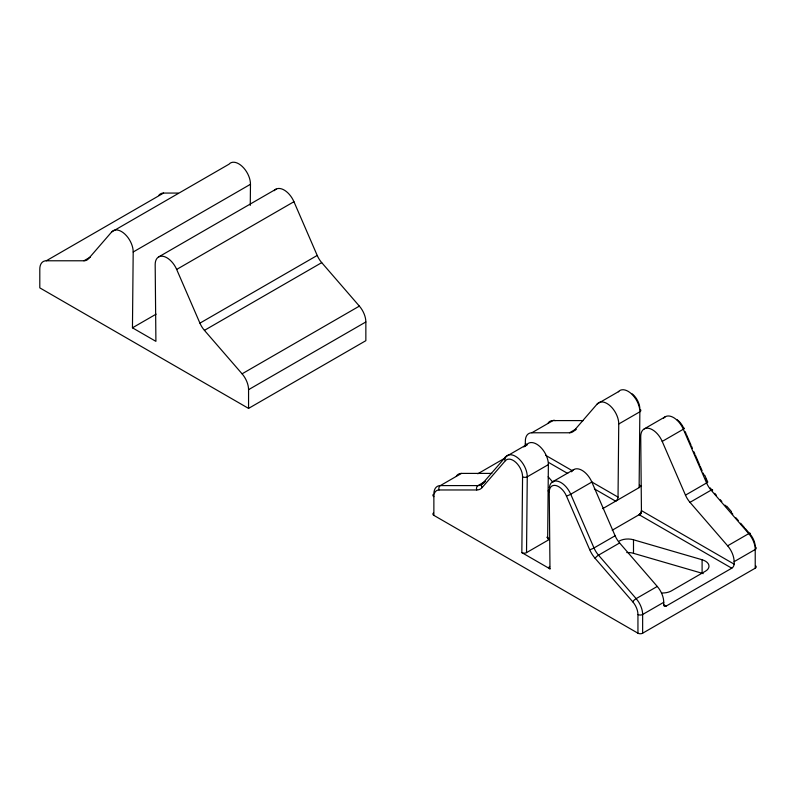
<?xml version="1.0" encoding="UTF-8"?>
<svg xmlns="http://www.w3.org/2000/svg" width="796" height="796" viewBox="0 0 796 796"><rect width="100%" height="100%" fill="white"/><g stroke="black" fill="none" stroke-linecap="round" stroke-linejoin="round"><path stroke-width="1.19" d="M248.561 408.398L248.561 389.682A16.587 9.572 60 0 0 242.084 373.822L204.433 330.36A16.587 9.572 60 0 1 199.925 323.146L176.662 269.436A16.587 9.572 60 0 0 163.439 256.372A16.587 9.572 60 0 0 155.18 264.69L155.907 341.355L132.454 327.813L133.191 251.994A16.587 9.572 60 0 0 124.922 234.133A16.587 9.572 60 0 0 111.699 231.925L88.446 258.79A16.587 9.572 60 0 1 83.928 260.78L46.287 260.78A16.587 9.572 60 0 0 39.8 269.147L39.8 287.863L248.561 408.398L365.852 340.678L365.852 321.962A16.587 9.572 60 0 0 359.364 306.112L321.723 262.64A16.587 9.572 60 0 1 317.206 255.436L293.943 201.716A16.587 9.572 60 0 0 274.232 190.692M250.262 205.408L250.471 184.284A16.587 9.572 60 0 0 242.203 166.414A16.587 9.572 60 0 0 228.989 164.215L111.699 231.925M548.862 489.769A3.313 1.89 -0.5 0 0 549.25 492.177L549.986 568.871L521.838 552.623L522.564 476.774A13.273 7.662 60 0 0 515.957 462.476A13.273 7.662 60 0 0 505.38 460.715L482.117 487.58A19.9 11.492 60 0 1 476.704 489.968L439.054 489.968A13.273 7.662 60 0 0 433.87 496.664L433.87 515.38L637.944 633.198A3.313 1.91 0 0 0 642.641 633.198L755.225 568.195A3.313 1.91 0 0 0 755.782 565.916M521.838 552.623A3.313 1.91 0 0 0 526.524 552.623L527.26 476.804A16.587 9.572 60 0 0 518.992 458.934A16.587 9.572 60 0 0 505.768 456.735L482.515 483.59A16.587 9.572 60 0 1 477.998 485.59L440.357 485.59A16.587 9.572 60 0 0 433.9 493.072M547.668 537.738L548.374 464.615A16.587 9.572 60 0 0 540.106 446.745A16.587 9.572 60 0 0 526.882 444.546L505.768 456.735A3.313 2.657 40.9 0 0 505.38 460.715M615.636 501.181A3.313 1.89 -59.5 0 0 618.034 497.112L618.741 423.989A16.587 9.572 60 0 0 610.472 406.119A16.587 9.572 60 0 0 597.259 403.92L573.996 430.775A16.587 9.572 60 0 1 569.478 432.775L531.837 432.775A16.587 9.572 60 0 0 525.35 441.143L525.35 443.611A3.313 1.91 -60 0 1 523.867 446.984M602.741 508.624L639.118 487.62L639.855 411.801A3.313 1.94 0.6 0 0 640.402 409.492M525.28 446.397L526.882 444.546M46.287 260.78L163.568 193.07L178.135 193.07M83.928 260.78L90.386 257.048M133.191 251.994L250.471 184.284M158.842 256.819L276.122 189.11M176.662 269.436L293.943 201.716M132.454 327.813L156.125 314.151M199.925 323.146L317.206 255.436M204.433 330.36L321.723 262.64M242.084 373.822L359.364 306.112M248.561 389.682L365.852 321.962M491.829 473.401L461.471 473.401L440.357 485.59A3.313 2.567 90 0 0 439.054 489.968M531.837 432.775L552.951 420.587L583.309 420.587M597.259 403.92L618.363 391.731A3.313 2.657 40.9 0 1 618.82 391.523M477.789 473.779L505.778 457.61M485.391 481.321L477.998 485.59A3.313 2.567 90 0 0 476.704 489.968M569.478 432.775L575.816 429.114M484.625 482.376L482.515 483.59A3.313 2.657 40.9 0 0 482.117 487.58M573.996 430.775L576.105 429.561M548.374 464.615L527.26 476.804A3.313 1.94 0.6 0 1 522.564 476.774M618.741 423.989L639.855 411.801A16.587 9.572 60 0 0 631.586 393.93A16.587 9.572 60 0 0 618.363 391.731M552.912 481.63L573.876 469.521M644.253 428.885L665.506 416.626M731.773 568.195L639.118 514.704A3.313 1.94 -60.6 0 0 641.437 510.624L640.73 436.676A16.587 9.572 60 0 1 648.999 428.367A16.587 9.572 60 0 1 662.212 441.422L685.475 495.142A16.587 9.572 60 0 0 689.993 502.346L727.634 545.817A16.587 9.572 60 0 1 734.121 561.668L734.121 564.135A3.313 1.91 -60 0 1 731.773 568.195L666.093 606.114A3.313 1.91 -60 0 1 663.745 604.761L663.745 602.303A16.587 9.572 60 0 0 657.267 586.443L619.616 542.971A16.587 9.572 60 0 1 615.109 535.768L591.846 482.048L570.732 494.236A3.313 0.527 -23.4 0 1 566.434 495.968A13.273 7.662 60 0 0 555.867 485.52A13.273 7.662 60 0 0 549.25 492.177M662.212 441.422L683.326 429.233A3.313 0.527 -23.4 0 0 683.724 428.258A13.273 7.662 60 0 0 676.879 419.542M526.524 552.623L549.2 539.529M612.204 530.245L641.467 513.35M615.109 535.768L593.995 547.956A3.313 0.527 -23.4 0 1 589.697 549.688L566.434 495.968M685.475 495.142L706.589 482.953A3.313 0.527 -23.4 0 0 706.977 481.978L705.525 478.615M619.616 542.971L598.512 555.16A3.313 0.856 -40.9 0 0 595.11 558.334L632.76 601.806A13.273 7.662 60 0 1 637.944 614.482L637.944 633.198M689.993 502.346L711.097 490.157A3.313 0.856 -40.9 0 1 712.4 490.625A19.9 11.492 60 0 1 710.321 487.958M657.267 586.443L636.153 598.632A3.313 0.856 -40.9 0 0 632.76 601.806M727.634 545.817L748.747 533.628A3.313 0.856 -40.9 0 1 750.19 533.778M663.745 602.303L642.641 614.482A3.313 1.91 0 0 1 637.944 614.482M734.121 561.668L755.225 549.479A3.313 1.91 0 0 0 755.782 547.2M662.143 592.98A12.467 7.194 0 0 0 671.366 590.921L705.425 571.22A12.467 7.194 0 0 0 702.082 559.747L633.497 539.788L633.497 553.329L702.102 573.259A12.467 7.194 0 0 1 703.206 573.647M639.904 485.361L641.467 486.266M525.35 443.611L527.479 444.835M545.598 455.292L572.225 470.665M591.398 481.739L618.034 497.112M641.437 510.624L734.121 564.135M548.563 462.426L567.737 473.491M594.363 488.863L615.656 501.162M546.792 537.24L548.922 538.464M663.963 604.89L666.093 606.114M548.136 476.774L552.951 482.296M726.708 506.147L731.415 511.579M714.748 493.341L716.32 495.152M720.241 499.679L721.813 501.49M724.947 505.112L726.509 506.923M731.216 512.355L732.788 514.166M735.922 517.788L738.28 520.504M740.628 523.221L744.549 527.748M745.335 528.653L750.041 534.086A13.273 7.662 60 0 1 755.195 545.897M704.758 475.272L707.664 481.988M685.177 431.611L686.142 433.85M686.63 434.974L690.988 445.044M691.475 446.158L692.44 448.397M693.893 451.76L694.868 453.999M695.356 455.113L699.714 465.182M700.201 466.307L702.132 470.784M703.107 473.023L704.072 475.262M755.225 568.195L755.225 549.479A16.587 9.572 60 0 0 748.747 533.628L711.097 490.157A16.587 9.572 60 0 1 706.589 482.953L683.326 429.233A16.587 9.572 60 0 0 663.615 418.208M702.102 559.717L702.102 573.259M642.641 633.198L642.641 614.482A16.587 9.572 60 0 0 636.153 598.632L598.512 555.16A16.587 9.572 60 0 1 593.995 547.956L570.732 494.236A16.587 9.572 60 0 0 558.225 481.361A16.587 9.572 60 0 0 549.32 487.849M641.457 510.614A3.323 1.94 -60.2 0 1 639.118 514.713M548.862 539.399A3.323 1.91 -59.5 0 1 547.638 537.728M571.598 471.809A16.587 9.572 60 0 1 591.846 482.048M456.327 476.257A16.587 9.572 60 0 1 461.471 473.401M548.215 422.845A16.587 9.572 60 0 1 552.951 420.587A3.313 2.567 90 0 1 555.16 420.656M626.76 552.563A12.408 7.164 0 0 1 633.517 553.31M619.139 541.091A12.408 7.164 0 0 1 633.517 539.768M433.87 515.38A3.313 1.91 0 0 1 433.482 512.942M549.986 568.871A3.313 1.91 0 0 1 549.638 566.404M595.11 558.334A19.9 11.492 60 0 1 589.697 549.688M433.87 496.664A3.313 1.91 0 0 1 433.482 494.226M639.586 485.252A3.313 1.91 0 0 1 639.118 487.62M632.243 393.901A13.273 7.662 60 0 1 639.835 408.258M158.832 195.328A16.587 9.572 60 0 1 163.568 193.07"/></g></svg>
